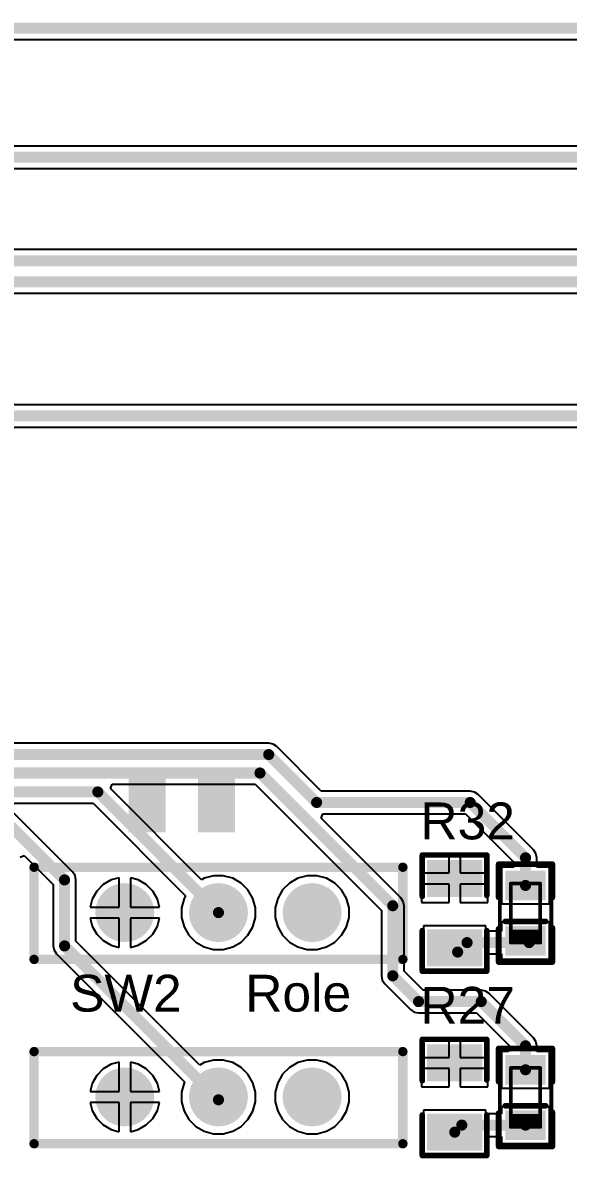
# Model space of a CAD drawing. Header units: millimetres. Extents: x 100 to 300, y 101 to 245.
# Drawn here: x 216.47 to 231.26, y 119.35 to 150.15 of the extents above; entities that cross this region are included whole.
import ezdxf

# ---------------------------------------------------------------- set-up
doc = ezdxf.new("R2010")
doc.units = ezdxf.units.MM
for name, color, linetype in [('BottomPaste', 16, 'Continuous'), ('BottomSolder', 6, 'Continuous'), ('Mechanical11', 56, 'Continuous'), ('Mechanical15', 56, 'Continuous'), ('MultiLayer', 9, 'Continuous'), ('PadHoleLayer', 156, 'Continuous'), ('TopLayer', 1, 'Continuous'), ('TopOverlay', 2, 'Continuous'), ('TopPaste', 8, 'Continuous'), ('TopSolder', 216, 'Continuous')]:
    doc.layers.add(name, color=color, linetype=linetype)
doc.styles.add('Arial', font='', dxfattribs={"height": 0.2})
doc.styles.get('Arial').set_extended_font_data('Arial')

# ---------------------------------------------------------------- blocks, each defined once
blk = doc.blocks.new('RES0805_B_22')
at = {"layer": 'BottomPaste'}
for points in [[(-1.388, 0.719), (-0.488, 0.719), (-0.488, -0.678), (-1.388, -0.678)], [(0.492, 0.719), (1.392, 0.719), (1.392, -0.678), (0.492, -0.678)]]:
    blk.add_hatch(color=16, dxfattribs=at).paths.add_polyline_path(points)
at = {"layer": 'BottomSolder'}
for points in [[(-1.438, 0.769), (-0.438, 0.769), (-0.438, -0.728), (-1.438, -0.728)], [(0.442, 0.769), (1.442, 0.769), (1.442, -0.728), (0.442, -0.728)]]:
    blk.add_hatch(color=6, dxfattribs=at).paths.add_polyline_path(points)
blk = doc.blocks.new('ESP1010_68')
at = {"layer": 'BottomSolder'}
h = blk.add_hatch(color=6, dxfattribs=at)
edge = h.paths.add_edge_path()
edge.add_arc((-2.596, -0.014), 0.8, 0, 360)
h = blk.add_hatch(color=6, dxfattribs=at)
edge = h.paths.add_edge_path()
edge.add_arc((-0.056, -0.014), 0.8, 0, 360)
h = blk.add_hatch(color=6, dxfattribs=at)
edge = h.paths.add_edge_path()
edge.add_arc((2.484, -0.014), 0.8, 0, 360)
at = {"layer": 'MultiLayer'}
h = blk.add_hatch(color=9, dxfattribs=at)
edge = h.paths.add_edge_path()
edge.add_arc((-2.596, -0.014), 0.75, 0, 360)
h = blk.add_hatch(color=9, dxfattribs=at)
edge = h.paths.add_edge_path()
edge.add_arc((-0.056, -0.014), 0.75, 0, 360)
h = blk.add_hatch(color=9, dxfattribs=at)
edge = h.paths.add_edge_path()
edge.add_arc((2.484, -0.014), 0.75, 0, 360)
at = {"layer": 'PadHoleLayer'}
h = blk.add_hatch(color=156, dxfattribs=at)
edge = h.paths.add_edge_path()
edge.add_arc((-2.596, -0.014), 0.45, 0, 360)
h = blk.add_hatch(color=156, dxfattribs=at)
edge = h.paths.add_edge_path()
edge.add_arc((-0.056, -0.014), 0.45, 0, 360)
h = blk.add_hatch(color=156, dxfattribs=at)
edge = h.paths.add_edge_path()
edge.add_arc((2.484, -0.014), 0.45, 0, 360)
at = {"layer": 'TopLayer'}
h = blk.add_hatch(color=1, dxfattribs=at)
edge = h.paths.add_edge_path()
edge.add_arc((-2.596, -0.014), 0.75, 0, 360)
h = blk.add_hatch(color=1, dxfattribs=at)
edge = h.paths.add_edge_path()
edge.add_arc((-0.056, -0.014), 0.75, 0, 360)
h = blk.add_hatch(color=1, dxfattribs=at)
edge = h.paths.add_edge_path()
edge.add_arc((2.484, -0.014), 0.75, 0, 360)
at = {"layer": 'TopSolder'}
h = blk.add_hatch(color=216, dxfattribs=at)
edge = h.paths.add_edge_path()
edge.add_arc((-2.596, -0.014), 0.8, 0, 360)
h = blk.add_hatch(color=216, dxfattribs=at)
edge = h.paths.add_edge_path()
edge.add_arc((-0.056, -0.014), 0.8, 0, 360)
h = blk.add_hatch(color=216, dxfattribs=at)
edge = h.paths.add_edge_path()
edge.add_arc((2.484, -0.014), 0.8, 0, 360)
at = {"layer": 'TopOverlay', "const_width": 0.254}
for points in [[(4.944, 1.256), (-5.056, 1.256)], [(-5.056, 1.256), (-5.056, -1.244)], [(4.944, 1.256), (4.944, -1.244)], [(4.944, -1.244), (-5.056, -1.244)]]:
    blk.add_lwpolyline(points, dxfattribs=at)
at = {"layer": 'TopOverlay', "const_width": 0.127}
for points in [[(-5.12, 1.256, 1), (-4.993, 1.256, 1)], [(-5.12, 1.256, 1), (-4.993, 1.256, 1)], [(4.88, 1.256, 1), (5.007, 1.256, 1)], [(4.88, 1.256, 1), (5.007, 1.256, 1)], [(-5.12, -1.244, 1), (-4.993, -1.244, 1)], [(-5.12, -1.244, 1), (-4.993, -1.244, 1)], [(4.88, -1.244, 1), (5.007, -1.244, 1)], [(4.88, -1.244, 1), (5.007, -1.244, 1)]]:
    blk.add_lwpolyline(points, format="xyb", close=True, dxfattribs=at)
blk = doc.blocks.new('ESP1010_69')
at = {"layer": 'BottomSolder'}
h = blk.add_hatch(color=6, dxfattribs=at)
edge = h.paths.add_edge_path()
edge.add_arc((-2.596, -0.014), 0.8, 0, 360)
h = blk.add_hatch(color=6, dxfattribs=at)
edge = h.paths.add_edge_path()
edge.add_arc((-0.056, -0.014), 0.8, 0, 360)
h = blk.add_hatch(color=6, dxfattribs=at)
edge = h.paths.add_edge_path()
edge.add_arc((2.484, -0.014), 0.8, 0, 360)
at = {"layer": 'MultiLayer'}
h = blk.add_hatch(color=9, dxfattribs=at)
edge = h.paths.add_edge_path()
edge.add_arc((-2.596, -0.014), 0.75, 0, 360)
h = blk.add_hatch(color=9, dxfattribs=at)
edge = h.paths.add_edge_path()
edge.add_arc((-0.056, -0.014), 0.75, 0, 360)
h = blk.add_hatch(color=9, dxfattribs=at)
edge = h.paths.add_edge_path()
edge.add_arc((2.484, -0.014), 0.75, 0, 360)
at = {"layer": 'PadHoleLayer'}
h = blk.add_hatch(color=156, dxfattribs=at)
edge = h.paths.add_edge_path()
edge.add_arc((-2.596, -0.014), 0.45, 0, 360)
h = blk.add_hatch(color=156, dxfattribs=at)
edge = h.paths.add_edge_path()
edge.add_arc((-0.056, -0.014), 0.45, 0, 360)
h = blk.add_hatch(color=156, dxfattribs=at)
edge = h.paths.add_edge_path()
edge.add_arc((2.484, -0.014), 0.45, 0, 360)
at = {"layer": 'TopLayer'}
h = blk.add_hatch(color=1, dxfattribs=at)
edge = h.paths.add_edge_path()
edge.add_arc((-2.596, -0.014), 0.75, 0, 360)
h = blk.add_hatch(color=1, dxfattribs=at)
edge = h.paths.add_edge_path()
edge.add_arc((-0.056, -0.014), 0.75, 0, 360)
h = blk.add_hatch(color=1, dxfattribs=at)
edge = h.paths.add_edge_path()
edge.add_arc((2.484, -0.014), 0.75, 0, 360)
at = {"layer": 'TopSolder'}
h = blk.add_hatch(color=216, dxfattribs=at)
edge = h.paths.add_edge_path()
edge.add_arc((-2.596, -0.014), 0.8, 0, 360)
h = blk.add_hatch(color=216, dxfattribs=at)
edge = h.paths.add_edge_path()
edge.add_arc((-0.056, -0.014), 0.8, 0, 360)
h = blk.add_hatch(color=216, dxfattribs=at)
edge = h.paths.add_edge_path()
edge.add_arc((2.484, -0.014), 0.8, 0, 360)
at = {"layer": 'TopOverlay', "const_width": 0.254}
for points in [[(-5.056, 1.256), (-5.056, -1.244)], [(4.944, 1.256), (-5.056, 1.256)], [(4.944, 1.256), (4.944, -1.244)], [(4.944, -1.244), (-5.056, -1.244)]]:
    blk.add_lwpolyline(points, dxfattribs=at)
at = {"layer": 'TopOverlay', "const_width": 0.127}
for points in [[(-5.12, 1.256, 1), (-4.993, 1.256, 1)], [(-5.12, 1.256, 1), (-4.993, 1.256, 1)], [(4.88, 1.256, 1), (5.007, 1.256, 1)], [(4.88, 1.256, 1), (5.007, 1.256, 1)], [(-5.12, -1.244, 1), (-4.993, -1.244, 1)], [(-5.12, -1.244, 1), (-4.993, -1.244, 1)], [(4.88, -1.244, 1), (5.007, -1.244, 1)], [(4.88, -1.244, 1), (5.007, -1.244, 1)]]:
    blk.add_lwpolyline(points, format="xyb", close=True, dxfattribs=at)
blk = doc.blocks.new('RES0805_108')
at = {"layer": 'TopLayer'}
for points in [[(-1.388, 0.678), (-0.488, 0.678), (-0.488, -0.719), (-1.388, -0.719)], [(0.492, 0.678), (1.392, 0.678), (1.392, -0.719), (0.492, -0.719)]]:
    blk.add_hatch(color=1, dxfattribs=at).paths.add_polyline_path(points)
at = {"layer": 'TopPaste'}
for points in [[(-1.388, 0.678), (-0.488, 0.678), (-0.488, -0.719), (-1.388, -0.719)], [(0.492, 0.678), (1.392, 0.678), (1.392, -0.719), (0.492, -0.719)]]:
    blk.add_hatch(color=8, dxfattribs=at).paths.add_polyline_path(points)
at = {"layer": 'TopSolder'}
for points in [[(-1.438, 0.728), (-0.438, 0.728), (-0.438, -0.769), (-1.438, -0.769)], [(0.442, 0.728), (1.442, 0.728), (1.442, -0.769), (0.442, -0.769)]]:
    blk.add_hatch(color=216, dxfattribs=at).paths.add_polyline_path(points)
at = {"layer": 'TopOverlay', "const_width": 0.15}
for points in [[(-0.475, 0.85), (-1.575, 0.85)], [(0.475, 0.85), (1.575, 0.85)], [(-1.575, -0.875), (-1.575, 0.825)], [(1.575, -0.875), (1.575, 0.825)], [(-0.45, -0.9), (-1.575, -0.9)], [(1.575, -0.9), (0.475, -0.9)]]:
    blk.add_lwpolyline(points, dxfattribs=at)
at = {"layer": 'TopOverlay', "const_width": 0.075}
for points in [[(-1.613, 0.85, 1), (-1.538, 0.85, 1)], [(-0.513, 0.85, 1), (-0.438, 0.85, 1)], [(0.437, 0.85, 1), (0.513, 0.85, 1)], [(1.538, 0.85, 1), (1.613, 0.85, 1)], [(-1.613, 0.825, 1), (-1.538, 0.825, 1)], [(1.538, 0.825, 1), (1.613, 0.825, 1)], [(-1.613, -0.875, 1), (-1.538, -0.875, 1)], [(-1.613, -0.9, 1), (-1.538, -0.9, 1)], [(-0.487, -0.9, 1), (-0.412, -0.9, 1)], [(0.437, -0.9, 1), (0.513, -0.9, 1)], [(1.538, -0.875, 1), (1.613, -0.875, 1)], [(1.538, -0.9, 1), (1.613, -0.9, 1)]]:
    blk.add_lwpolyline(points, format="xyb", close=True, dxfattribs=at)
blk = doc.blocks.new('RES0805_112')
at = {"layer": 'TopLayer'}
for points in [[(-1.388, 0.678), (-0.488, 0.678), (-0.488, -0.719), (-1.388, -0.719)], [(0.492, 0.678), (1.392, 0.678), (1.392, -0.719), (0.492, -0.719)]]:
    blk.add_hatch(color=1, dxfattribs=at).paths.add_polyline_path(points)
at = {"layer": 'TopPaste'}
for points in [[(-1.388, 0.678), (-0.488, 0.678), (-0.488, -0.719), (-1.388, -0.719)], [(0.492, 0.678), (1.392, 0.678), (1.392, -0.719), (0.492, -0.719)]]:
    blk.add_hatch(color=8, dxfattribs=at).paths.add_polyline_path(points)
at = {"layer": 'TopSolder'}
for points in [[(-1.438, 0.728), (-0.438, 0.728), (-0.438, -0.769), (-1.438, -0.769)], [(0.442, 0.728), (1.442, 0.728), (1.442, -0.769), (0.442, -0.769)]]:
    blk.add_hatch(color=216, dxfattribs=at).paths.add_polyline_path(points)
at = {"layer": 'TopOverlay', "const_width": 0.15}
for points in [[(-0.475, 0.85), (-1.575, 0.85)], [(1.575, 0.85), (0.475, 0.85)], [(-1.575, -0.875), (-1.575, 0.825)], [(1.575, -0.875), (1.575, 0.825)], [(-0.45, -0.9), (-1.575, -0.9)], [(1.575, -0.9), (0.475, -0.9)]]:
    blk.add_lwpolyline(points, dxfattribs=at)
at = {"layer": 'TopOverlay', "const_width": 0.075}
for points in [[(-1.613, 0.85, 1), (-1.538, 0.85, 1)], [(-0.513, 0.85, 1), (-0.437, 0.85, 1)], [(0.437, 0.85, 1), (0.513, 0.85, 1)], [(1.538, 0.85, 1), (1.613, 0.85, 1)], [(-1.613, 0.825, 1), (-1.538, 0.825, 1)], [(1.538, 0.825, 1), (1.613, 0.825, 1)], [(-1.613, -0.875, 1), (-1.538, -0.875, 1)], [(-1.613, -0.9, 1), (-1.538, -0.9, 1)], [(-0.487, -0.9, 1), (-0.412, -0.9, 1)], [(0.437, -0.9, 1), (0.513, -0.9, 1)], [(1.538, -0.875, 1), (1.613, -0.875, 1)], [(1.538, -0.9, 1), (1.613, -0.9, 1)]]:
    blk.add_lwpolyline(points, format="xyb", close=True, dxfattribs=at)
blk = doc.blocks.new('LED0603_WHITE_144')
at = {"layer": 'TopLayer'}
for points in [[(-1.1, 0.5), (-0.4, 0.5), (-0.4, -0.5), (-1.1, -0.5)], [(0.4, 0.5), (1.1, 0.5), (1.1, -0.5), (0.4, -0.5)]]:
    blk.add_hatch(color=1, dxfattribs=at).paths.add_polyline_path(points)
at = {"layer": 'TopPaste'}
for points in [[(-1.1, 0.5), (-0.4, 0.5), (-0.4, -0.5), (-1.1, -0.5)], [(0.4, 0.5), (1.1, 0.5), (1.1, -0.5), (0.4, -0.5)]]:
    blk.add_hatch(color=8, dxfattribs=at).paths.add_polyline_path(points)
at = {"layer": 'TopSolder'}
for points in [[(-1.15, 0.55), (-0.35, 0.55), (-0.35, -0.55), (-1.15, -0.55)], [(0.35, 0.55), (1.15, 0.55), (1.15, -0.55), (0.35, -0.55)]]:
    blk.add_hatch(color=216, dxfattribs=at).paths.add_polyline_path(points)
at = {"layer": 'Mechanical11', "const_width": 0.1}
for points in [[(-1.3, 0.7), (-1.3, -0.7)], [(-1.3, 0.7), (1.3, 0.7)], [(1.3, 0.7), (1.3, -0.7)], [(-1.3, -0.7), (1.3, -0.7)]]:
    blk.add_lwpolyline(points, dxfattribs=at)
at = {"layer": 'Mechanical11', "const_width": 0.05}
for points in [[(-1.325, 0.7, 1), (-1.275, 0.7, 1)], [(-1.325, 0.7, 1), (-1.275, 0.7, 1)], [(1.275, 0.7, 1), (1.325, 0.7, 1)], [(1.275, 0.7, 1), (1.325, 0.7, 1)], [(-1.325, -0.7, 1), (-1.275, -0.7, 1)], [(-1.325, -0.7, 1), (-1.275, -0.7, 1)], [(1.275, -0.7, 1), (1.325, -0.7, 1)], [(1.275, -0.7, 1), (1.325, -0.7, 1)]]:
    blk.add_lwpolyline(points, format="xyb", close=True, dxfattribs=at)
at = {"layer": 'Mechanical15', "const_width": 0.1}
for points in [[(-0.8, 0.4), (-0.8, -0.4)], [(-0.8, 0.4), (0.8, 0.4)], [(-0.7, 0.4), (-0.7, -0.4)], [(-0.6, 0.4), (-0.6, -0.4)], [(-0.5, 0.4), (-0.5, -0.4)], [(0.8, 0.4), (0.8, -0.4)], [(-0.8, -0.4), (0.8, -0.4)]]:
    blk.add_lwpolyline(points, dxfattribs=at)
at = {"layer": 'Mechanical15', "const_width": 0.05}
for points in [[(-0.825, 0.4, 1), (-0.775, 0.4, 1)], [(-0.825, 0.4, 1), (-0.775, 0.4, 1)], [(-0.725, 0.4, 1), (-0.675, 0.4, 1)], [(-0.625, 0.4, 1), (-0.575, 0.4, 1)], [(-0.525, 0.4, 1), (-0.475, 0.4, 1)], [(0.775, 0.4, 1), (0.825, 0.4, 1)], [(0.775, 0.4, 1), (0.825, 0.4, 1)], [(-0.825, -0.4, 1), (-0.775, -0.4, 1)], [(-0.825, -0.4, 1), (-0.775, -0.4, 1)], [(-0.725, -0.4, 1), (-0.675, -0.4, 1)], [(-0.625, -0.4, 1), (-0.575, -0.4, 1)], [(-0.525, -0.4, 1), (-0.475, -0.4, 1)], [(0.775, -0.4, 1), (0.825, -0.4, 1)], [(0.775, -0.4, 1), (0.825, -0.4, 1)]]:
    blk.add_lwpolyline(points, format="xyb", close=True, dxfattribs=at)
at = {"layer": 'TopOverlay', "const_width": 0.15}
for points in [[(-1.33, 0.73), (-0.425, 0.73)], [(-1.33, 0.73), (-1.33, -0.73)], [(-0.225, 0.55), (-0.225, -0.55)], [(0.425, 0.73), (1.33, 0.73)], [(1.33, 0.73), (1.33, -0.73)], [(-1.33, -0.73), (-0.4, -0.73)], [(0.425, -0.73), (1.33, -0.73)]]:
    blk.add_lwpolyline(points, dxfattribs=at)
at = {"layer": 'TopOverlay', "const_width": 0.075}
for points in [[(-1.367, 0.73, 1), (-1.292, 0.73, 1)], [(-1.367, 0.73, 1), (-1.292, 0.73, 1)], [(-0.463, 0.73, 1), (-0.387, 0.73, 1)], [(-0.263, 0.55, 1), (-0.188, 0.55, 1)], [(0.387, 0.73, 1), (0.463, 0.73, 1)], [(1.293, 0.73, 1), (1.368, 0.73, 1)], [(1.293, 0.73, 1), (1.368, 0.73, 1)], [(-0.263, -0.55, 1), (-0.188, -0.55, 1)], [(-1.367, -0.73, 1), (-1.292, -0.73, 1)], [(-1.367, -0.73, 1), (-1.292, -0.73, 1)], [(-0.437, -0.73, 1), (-0.362, -0.73, 1)], [(0.387, -0.73, 1), (0.463, -0.73, 1)], [(1.293, -0.73, 1), (1.368, -0.73, 1)], [(1.293, -0.73, 1), (1.368, -0.73, 1)]]:
    blk.add_lwpolyline(points, format="xyb", close=True, dxfattribs=at)
blk = doc.blocks.new('LED0603_WHITE_148')
at = {"layer": 'TopLayer'}
for points in [[(-1.1, 0.5), (-0.4, 0.5), (-0.4, -0.5), (-1.1, -0.5)], [(0.4, 0.5), (1.1, 0.5), (1.1, -0.5), (0.4, -0.5)]]:
    blk.add_hatch(color=1, dxfattribs=at).paths.add_polyline_path(points)
at = {"layer": 'TopPaste'}
for points in [[(-1.1, 0.5), (-0.4, 0.5), (-0.4, -0.5), (-1.1, -0.5)], [(0.4, 0.5), (1.1, 0.5), (1.1, -0.5), (0.4, -0.5)]]:
    blk.add_hatch(color=8, dxfattribs=at).paths.add_polyline_path(points)
at = {"layer": 'TopSolder'}
for points in [[(-1.15, 0.55), (-0.35, 0.55), (-0.35, -0.55), (-1.15, -0.55)], [(0.35, 0.55), (1.15, 0.55), (1.15, -0.55), (0.35, -0.55)]]:
    blk.add_hatch(color=216, dxfattribs=at).paths.add_polyline_path(points)
at = {"layer": 'Mechanical11', "const_width": 0.1}
for points in [[(-1.3, 0.7), (-1.3, -0.7)], [(-1.3, 0.7), (1.3, 0.7)], [(1.3, 0.7), (1.3, -0.7)], [(-1.3, -0.7), (1.3, -0.7)]]:
    blk.add_lwpolyline(points, dxfattribs=at)
at = {"layer": 'Mechanical11', "const_width": 0.05}
for points in [[(-1.325, 0.7, 1), (-1.275, 0.7, 1)], [(-1.325, 0.7, 1), (-1.275, 0.7, 1)], [(1.275, 0.7, 1), (1.325, 0.7, 1)], [(1.275, 0.7, 1), (1.325, 0.7, 1)], [(-1.325, -0.7, 1), (-1.275, -0.7, 1)], [(-1.325, -0.7, 1), (-1.275, -0.7, 1)], [(1.275, -0.7, 1), (1.325, -0.7, 1)], [(1.275, -0.7, 1), (1.325, -0.7, 1)]]:
    blk.add_lwpolyline(points, format="xyb", close=True, dxfattribs=at)
at = {"layer": 'Mechanical15', "const_width": 0.1}
for points in [[(-0.8, 0.4), (-0.8, -0.4)], [(-0.8, 0.4), (0.8, 0.4)], [(-0.7, 0.4), (-0.7, -0.4)], [(-0.6, 0.4), (-0.6, -0.4)], [(-0.5, 0.4), (-0.5, -0.4)], [(0.8, 0.4), (0.8, -0.4)], [(-0.8, -0.4), (0.8, -0.4)]]:
    blk.add_lwpolyline(points, dxfattribs=at)
at = {"layer": 'Mechanical15', "const_width": 0.05}
for points in [[(-0.825, 0.4, 1), (-0.775, 0.4, 1)], [(-0.825, 0.4, 1), (-0.775, 0.4, 1)], [(-0.725, 0.4, 1), (-0.675, 0.4, 1)], [(-0.625, 0.4, 1), (-0.575, 0.4, 1)], [(-0.525, 0.4, 1), (-0.475, 0.4, 1)], [(0.775, 0.4, 1), (0.825, 0.4, 1)], [(0.775, 0.4, 1), (0.825, 0.4, 1)], [(-0.825, -0.4, 1), (-0.775, -0.4, 1)], [(-0.825, -0.4, 1), (-0.775, -0.4, 1)], [(-0.725, -0.4, 1), (-0.675, -0.4, 1)], [(-0.625, -0.4, 1), (-0.575, -0.4, 1)], [(-0.525, -0.4, 1), (-0.475, -0.4, 1)], [(0.775, -0.4, 1), (0.825, -0.4, 1)], [(0.775, -0.4, 1), (0.825, -0.4, 1)]]:
    blk.add_lwpolyline(points, format="xyb", close=True, dxfattribs=at)
at = {"layer": 'TopOverlay', "const_width": 0.15}
for points in [[(-1.33, 0.73), (-0.425, 0.73)], [(-1.33, 0.73), (-1.33, -0.73)], [(-0.225, 0.55), (-0.225, -0.55)], [(0.425, 0.73), (1.33, 0.73)], [(1.33, 0.73), (1.33, -0.73)], [(-1.33, -0.73), (-0.4, -0.73)], [(0.425, -0.73), (1.33, -0.73)]]:
    blk.add_lwpolyline(points, dxfattribs=at)
at = {"layer": 'TopOverlay', "const_width": 0.075}
for points in [[(-1.367, 0.73, 1), (-1.292, 0.73, 1)], [(-1.367, 0.73, 1), (-1.292, 0.73, 1)], [(-0.463, 0.73, 1), (-0.387, 0.73, 1)], [(-0.263, 0.55, 1), (-0.188, 0.55, 1)], [(0.387, 0.73, 1), (0.463, 0.73, 1)], [(1.293, 0.73, 1), (1.368, 0.73, 1)], [(1.293, 0.73, 1), (1.368, 0.73, 1)], [(-0.263, -0.55, 1), (-0.188, -0.55, 1)], [(-1.367, -0.73, 1), (-1.292, -0.73, 1)], [(-1.367, -0.73, 1), (-1.292, -0.73, 1)], [(-0.437, -0.73, 1), (-0.362, -0.73, 1)], [(0.387, -0.73, 1), (0.463, -0.73, 1)], [(1.293, -0.73, 1), (1.368, -0.73, 1)], [(1.293, -0.73, 1), (1.368, -0.73, 1)]]:
    blk.add_lwpolyline(points, format="xyb", close=True, dxfattribs=at)

msp = doc.modelspace()

# ---------------------------------------------------------------- linework, layer by layer
at = {"layer": 'TopLayer'}
for p, q in [((209.476, 149.694), (236.2, 149.694)), ((240.473, 146.806), (210.295, 146.806)), ((210.06, 146.194), (240.482, 146.194)), ((238.464, 143.997), (210.521, 143.997)), ((210.554, 142.819), (238.785, 142.819)), ((235.957, 139.79), (212.094, 139.79)), ((212.094, 139.178), (236.084, 139.178)), ((223.136, 130.606), (212.463, 130.606)), ((223.253, 130.583), (223.136, 130.606)), ((223.136, 130.606), (223.136, 130.606)), ((223.353, 130.516), (223.253, 130.583)), ((224.563, 129.306), (223.353, 130.516)), ((218.844, 129.377), (218.892, 129.494)), ((221.316, 126.904), (218.844, 129.377)), ((218.892, 129.494), (222.773, 129.494)), ((222.773, 129.494), (226.194, 126.073)), ((228.6, 129.306), (224.563, 129.306)), ((228.717, 129.283), (228.6, 129.306)), ((228.6, 129.306), (228.6, 129.306)), ((228.816, 129.216), (228.717, 129.283)), ((230.316, 127.716), (228.816, 129.216)), ((217.816, 127.116), (216.07, 128.862)), ((216.119, 128.98), (218.375, 128.98)), ((218.375, 128.98), (220.883, 126.472)), ((224.556, 128.577), (224.604, 128.694)), ((226.716, 126.416), (224.556, 128.577)), ((224.604, 128.694), (228.473, 128.694)), ((228.473, 128.694), (229.79, 127.377)), ((216.398, 127.518), (216.505, 127.562)), ((216.505, 127.562), (217.294, 126.773)), ((228.03, 127.588), (227.281, 127.588)), ((227.281, 127.588), (227.281, 127.088)), ((228.03, 127.088), (228.03, 127.588)), ((229.078, 127.588), (228.33, 127.588)), ((228.33, 127.588), (228.33, 127.088)), ((229.078, 127.088), (229.078, 127.588)), ((230.383, 127.617), (230.316, 127.716)), ((230.406, 127.5), (230.383, 127.617)), ((229.785, 127.25), (229.45, 127.25)), ((229.45, 127.25), (229.45, 126.25)), ((229.79, 127.377), (229.785, 127.25)), ((230.406, 127.25), (230.406, 127.5)), ((230.75, 127.25), (230.406, 127.25)), ((230.75, 126.25), (230.75, 127.25)), ((217.883, 127.017), (217.816, 127.116)), ((217.906, 126.9), (217.883, 127.017)), ((217.906, 125.237), (217.906, 126.9)), ((217.906, 126.9), (217.906, 126.9)), ((218.867, 126.899), (218.65, 126.774)), ((219.084, 126.957), (218.867, 126.899)), ((219.084, 126.164), (219.084, 126.957)), ((219.6, 126.899), (219.384, 126.957)), ((219.384, 126.957), (219.384, 126.164)), ((219.817, 126.774), (219.6, 126.899)), ((221.388, 126.946), (221.316, 126.904)), ((221.642, 127.014), (221.388, 126.946)), ((221.905, 127.014), (221.642, 127.014)), ((222.16, 126.946), (221.905, 127.014)), ((222.388, 126.814), (222.16, 126.946)), ((223.928, 126.946), (223.7, 126.814)), ((224.182, 127.014), (223.928, 126.946)), ((224.445, 127.014), (224.182, 127.014)), ((224.7, 126.946), (224.445, 127.014)), ((224.928, 126.814), (224.7, 126.946)), ((227.281, 127.088), (228.03, 127.088)), ((228.33, 127.088), (229.078, 127.088)), ((217.294, 126.773), (217.294, 125.11)), ((218.474, 126.597), (218.349, 126.381)), ((218.65, 126.774), (218.474, 126.597)), ((219.994, 126.597), (219.817, 126.774)), ((220.119, 126.381), (219.994, 126.597)), ((222.574, 126.628), (222.388, 126.814)), ((222.706, 126.4), (222.574, 126.628)), ((223.514, 126.628), (223.382, 126.4)), ((223.7, 126.814), (223.514, 126.628)), ((225.114, 126.628), (224.928, 126.814)), ((225.246, 126.4), (225.114, 126.628)), ((228.03, 126.788), (227.281, 126.788)), ((227.281, 126.788), (227.281, 126.288)), ((228.03, 126.288), (228.03, 126.788)), ((229.078, 126.788), (228.33, 126.788)), ((228.33, 126.788), (228.33, 126.288)), ((229.078, 126.288), (229.078, 126.788)), ((218.349, 126.381), (218.29, 126.164)), ((220.177, 126.164), (220.119, 126.381)), ((220.842, 126.4), (220.774, 126.146)), ((220.883, 126.472), (220.842, 126.4)), ((222.774, 126.146), (222.706, 126.4)), ((223.382, 126.4), (223.314, 126.146)), ((225.314, 126.146), (225.246, 126.4)), ((226.783, 126.317), (226.716, 126.416)), ((226.716, 126.416), (226.716, 126.416)), ((226.806, 126.2), (226.783, 126.317)), ((227.281, 126.288), (228.03, 126.288)), ((228.33, 126.288), (229.078, 126.288)), ((218.29, 126.164), (219.084, 126.164)), ((219.384, 126.164), (220.177, 126.164)), ((220.774, 126.146), (220.774, 125.882)), ((222.774, 125.882), (222.774, 126.146)), ((223.314, 126.146), (223.314, 125.882)), ((225.314, 125.882), (225.314, 126.146)), ((226.194, 126.073), (226.194, 124.3)), ((226.806, 124.427), (226.806, 126.2)), ((226.806, 126.2), (226.806, 126.2)), ((229.45, 126.25), (230.75, 126.25)), ((219.084, 125.864), (218.29, 125.864)), ((218.29, 125.864), (218.349, 125.647)), ((219.084, 125.071), (219.084, 125.864)), ((220.177, 125.864), (219.384, 125.864)), ((219.384, 125.864), (219.384, 125.071)), ((220.119, 125.647), (220.177, 125.864)), ((220.774, 125.882), (220.842, 125.628)), ((222.706, 125.628), (222.774, 125.882)), ((223.314, 125.882), (223.382, 125.628)), ((225.246, 125.628), (225.314, 125.882)), ((230.75, 125.75), (229.45, 125.75)), ((229.45, 125.75), (229.45, 125.506)), ((230.75, 124.75), (230.75, 125.75)), ((218.349, 125.647), (218.474, 125.431)), ((218.474, 125.431), (218.65, 125.254)), ((219.817, 125.254), (219.994, 125.431)), ((219.994, 125.431), (220.119, 125.647)), ((220.842, 125.628), (220.974, 125.4)), ((220.974, 125.4), (221.16, 125.214)), ((222.388, 125.214), (222.574, 125.4)), ((222.574, 125.4), (222.706, 125.628)), ((223.382, 125.628), (223.514, 125.4)), ((223.514, 125.4), (223.7, 125.214)), ((224.928, 125.214), (225.114, 125.4)), ((225.114, 125.4), (225.246, 125.628)), ((229.028, 125.658), (227.331, 125.658)), ((227.331, 125.658), (227.331, 124.458)), ((229.028, 125.506), (229.028, 125.658)), ((229.45, 125.506), (229.028, 125.506)), ((217.294, 125.11), (217.294, 125.11)), ((217.294, 125.11), (217.317, 124.993)), ((221.267, 121.876), (217.906, 125.237)), ((218.65, 125.254), (218.867, 125.129)), ((218.867, 125.129), (219.084, 125.071)), ((219.384, 125.071), (219.6, 125.129)), ((219.6, 125.129), (219.817, 125.254)), ((221.16, 125.214), (221.388, 125.082)), ((221.388, 125.082), (221.642, 125.014)), ((221.905, 125.014), (222.16, 125.082)), ((222.16, 125.082), (222.388, 125.214)), ((223.7, 125.214), (223.928, 125.082)), ((223.928, 125.082), (224.182, 125.014)), ((224.445, 125.014), (224.7, 125.082)), ((224.7, 125.082), (224.928, 125.214)), ((217.317, 124.993), (217.384, 124.894)), ((217.384, 124.894), (220.855, 121.423)), ((221.642, 125.014), (221.905, 125.014)), ((224.182, 125.014), (224.445, 125.014)), ((229.028, 124.458), (229.028, 124.894)), ((229.028, 124.894), (229.45, 124.894)), ((229.45, 124.894), (229.45, 124.75)), ((229.45, 124.75), (230.75, 124.75)), ((227.331, 124.458), (229.028, 124.458)), ((226.194, 124.3), (226.194, 124.3)), ((226.194, 124.3), (226.217, 124.183)), ((226.217, 124.183), (226.284, 124.084)), ((227.327, 123.906), (226.806, 124.427)), ((226.284, 124.084), (226.984, 123.384)), ((228.9, 123.906), (227.327, 123.906)), ((229.017, 123.883), (228.9, 123.906)), ((228.9, 123.906), (228.9, 123.906)), ((229.116, 123.816), (229.017, 123.883)), ((230.316, 122.616), (229.116, 123.816)), ((226.984, 123.384), (226.984, 123.384)), ((226.984, 123.384), (227.083, 123.317)), ((227.083, 123.317), (227.2, 123.294)), ((227.2, 123.294), (227.2, 123.294)), ((227.2, 123.294), (228.773, 123.294)), ((228.773, 123.294), (229.69, 122.377)), ((228.03, 122.588), (227.281, 122.588)), ((227.281, 122.588), (227.281, 122.088)), ((228.03, 122.088), (228.03, 122.588)), ((229.078, 122.588), (228.33, 122.588)), ((228.33, 122.588), (228.33, 122.088)), ((229.078, 122.088), (229.078, 122.588)), ((230.383, 122.517), (230.316, 122.616)), ((229.69, 122.377), (229.638, 122.25)), ((230.406, 122.4), (230.383, 122.517)), ((230.406, 122.25), (230.406, 122.4)), ((230.406, 122.4), (230.406, 122.4)), ((221.642, 122.014), (221.388, 121.946)), ((221.905, 122.014), (221.642, 122.014)), ((222.16, 121.946), (221.905, 122.014)), ((224.182, 122.014), (223.928, 121.946)), ((224.445, 122.014), (224.182, 122.014)), ((224.7, 121.946), (224.445, 122.014)), ((227.281, 122.088), (228.03, 122.088)), ((228.33, 122.088), (229.078, 122.088)), ((229.638, 122.25), (229.45, 122.25)), ((229.45, 122.25), (229.45, 121.25)), ((230.75, 122.25), (230.406, 122.25)), ((230.75, 121.25), (230.75, 122.25)), ((218.65, 121.774), (218.474, 121.597)), ((218.867, 121.899), (218.65, 121.774)), ((219.084, 121.957), (218.867, 121.899)), ((219.084, 121.164), (219.084, 121.957)), ((219.6, 121.899), (219.384, 121.957)), ((219.384, 121.957), (219.384, 121.164)), ((219.817, 121.774), (219.6, 121.899)), ((219.994, 121.597), (219.817, 121.774)), ((221.388, 121.946), (221.267, 121.876)), ((222.388, 121.814), (222.16, 121.946)), ((222.574, 121.628), (222.388, 121.814)), ((223.7, 121.814), (223.514, 121.628)), ((223.928, 121.946), (223.7, 121.814)), ((224.928, 121.814), (224.7, 121.946)), ((225.114, 121.628), (224.928, 121.814)), ((228.03, 121.788), (227.281, 121.788)), ((227.281, 121.788), (227.281, 121.288)), ((228.03, 121.288), (228.03, 121.788)), ((229.078, 121.788), (228.33, 121.788)), ((228.33, 121.788), (228.33, 121.288)), ((229.078, 121.288), (229.078, 121.788)), ((218.349, 121.381), (218.29, 121.164)), ((218.474, 121.597), (218.349, 121.381)), ((220.119, 121.381), (219.994, 121.597)), ((220.177, 121.164), (220.119, 121.381)), ((220.842, 121.4), (220.774, 121.146)), ((220.855, 121.423), (220.842, 121.4)), ((222.706, 121.4), (222.574, 121.628)), ((222.774, 121.146), (222.706, 121.4)), ((223.382, 121.4), (223.314, 121.146)), ((223.514, 121.628), (223.382, 121.4)), ((225.246, 121.4), (225.114, 121.628)), ((225.314, 121.146), (225.246, 121.4)), ((218.29, 121.164), (219.084, 121.164)), ((219.384, 121.164), (220.177, 121.164)), ((220.774, 121.146), (220.774, 120.882)), ((222.774, 120.882), (222.774, 121.146)), ((223.314, 121.146), (223.314, 120.882)), ((225.314, 120.882), (225.314, 121.146)), ((227.281, 121.288), (228.03, 121.288)), ((228.33, 121.288), (229.078, 121.288)), ((229.45, 121.25), (230.75, 121.25)), ((219.084, 120.864), (218.29, 120.864)), ((218.29, 120.864), (218.349, 120.647)), ((219.084, 120.071), (219.084, 120.864)), ((220.177, 120.864), (219.384, 120.864)), ((219.384, 120.864), (219.384, 120.071)), ((220.119, 120.647), (220.177, 120.864)), ((220.774, 120.882), (220.842, 120.628)), ((222.706, 120.628), (222.774, 120.882)), ((223.314, 120.882), (223.382, 120.628)), ((225.246, 120.628), (225.314, 120.882)), ((230.75, 120.75), (229.45, 120.75)), ((229.45, 120.75), (229.45, 120.556)), ((230.75, 119.75), (230.75, 120.75)), ((218.349, 120.647), (218.474, 120.431)), ((218.474, 120.431), (218.65, 120.254)), ((219.817, 120.254), (219.994, 120.431)), ((219.994, 120.431), (220.119, 120.647)), ((220.842, 120.628), (220.974, 120.4)), ((222.574, 120.4), (222.706, 120.628)), ((223.382, 120.628), (223.514, 120.4)), ((225.114, 120.4), (225.246, 120.628)), ((229.028, 120.658), (227.331, 120.658)), ((227.331, 120.658), (227.331, 119.458)), ((229.028, 120.556), (229.028, 120.658)), ((229.45, 120.556), (229.028, 120.556)), ((218.65, 120.254), (218.867, 120.129)), ((218.867, 120.129), (219.084, 120.071)), ((219.384, 120.071), (219.6, 120.129)), ((219.6, 120.129), (219.817, 120.254)), ((220.974, 120.4), (221.16, 120.214)), ((221.16, 120.214), (221.388, 120.082)), ((222.16, 120.082), (222.388, 120.214)), ((222.388, 120.214), (222.574, 120.4)), ((223.514, 120.4), (223.7, 120.214)), ((223.7, 120.214), (223.928, 120.082)), ((224.7, 120.082), (224.928, 120.214)), ((224.928, 120.214), (225.114, 120.4)), ((221.388, 120.082), (221.642, 120.014)), ((221.642, 120.014), (221.905, 120.014)), ((221.905, 120.014), (222.16, 120.082)), ((223.928, 120.082), (224.182, 120.014)), ((224.182, 120.014), (224.445, 120.014)), ((224.445, 120.014), (224.7, 120.082)), ((229.028, 119.458), (229.028, 119.944)), ((229.028, 119.944), (229.45, 119.944)), ((229.45, 119.944), (229.45, 119.75)), ((229.45, 119.75), (230.75, 119.75)), ((227.331, 119.458), (229.028, 119.458))]:
    msp.add_line(p, q, dxfattribs=at)
at = {"layer": 'TopLayer', "const_width": 0.3}
for points in [[(209.35, 150), (236.2, 150)], [(210.06, 146.5), (240.6, 146.5)], [(210.394, 143.691), (238.591, 143.691)], [(210.253, 143.125), (238.785, 143.125)], [(211.551, 139.484), (236.084, 139.484)], [(211.057, 130.3), (223.136, 130.3)], [(223.136, 130.3), (224.436, 129)], [(210.143, 129.8), (222.9, 129.8)], [(222.9, 129.8), (226.5, 126.2)], [(209.95, 129.286), (218.502, 129.286)], [(218.502, 129.286), (221.774, 126.014)], [(224.436, 129), (228.6, 129)], [(228.6, 129), (230.1, 127.5)], [(215.664, 128.836), (217.6, 126.9)], [(230.1, 126.75), (230.1, 127.5)], [(217.6, 125.11), (217.6, 126.9)], [(226.5, 124.3), (226.5, 126.2)], [(217.6, 125.11), (221.774, 120.936)], [(228.26, 124.944), (228.515, 125.2)], [(228.515, 125.2), (230.2, 125.2)], [(226.5, 124.3), (227.2, 123.6)], [(227.2, 123.6), (228.9, 123.6)], [(228.9, 123.6), (230.1, 122.4)], [(230.1, 121.75), (230.1, 122.4)], [(228.18, 120.058), (228.372, 120.25)], [(228.372, 120.25), (230.1, 120.25)]]:
    msp.add_lwpolyline(points, dxfattribs=at)
at = {"layer": 'TopLayer', "const_width": 0.15}
for points in [[(223.061, 130.3, 1), (223.211, 130.3, 1)], [(223.061, 130.3, 1), (223.211, 130.3, 1)], [(222.825, 129.8, 1), (222.975, 129.8, 1)], [(222.825, 129.8, 1), (222.975, 129.8, 1)], [(218.427, 129.286, 1), (218.577, 129.286, 1)], [(218.427, 129.286, 1), (218.577, 129.286, 1)], [(224.361, 129, 1), (224.511, 129, 1)], [(224.361, 129, 1), (224.511, 129, 1)], [(228.525, 129, 1), (228.675, 129, 1)], [(228.525, 129, 1), (228.675, 129, 1)], [(230.025, 127.5, 1), (230.175, 127.5, 1)], [(230.025, 127.5, 1), (230.175, 127.5, 1)], [(217.525, 126.9, 1), (217.675, 126.9, 1)], [(217.525, 126.9, 1), (217.675, 126.9, 1)], [(230.025, 126.75, 1), (230.175, 126.75, 1)], [(226.425, 126.2, 1), (226.575, 126.2, 1)], [(226.425, 126.2, 1), (226.575, 126.2, 1)], [(221.699, 126.014, 1), (221.849, 126.014, 1)], [(217.525, 125.11, 1), (217.675, 125.11, 1)], [(217.525, 125.11, 1), (217.675, 125.11, 1)], [(228.185, 124.944, 1), (228.335, 124.944, 1)], [(228.44, 125.2, 1), (228.59, 125.2, 1)], [(228.44, 125.2, 1), (228.59, 125.2, 1)], [(230.125, 125.2, 1), (230.275, 125.2, 1)], [(226.425, 124.3, 1), (226.575, 124.3, 1)], [(226.425, 124.3, 1), (226.575, 124.3, 1)], [(227.125, 123.6, 1), (227.275, 123.6, 1)], [(227.125, 123.6, 1), (227.275, 123.6, 1)], [(228.825, 123.6, 1), (228.975, 123.6, 1)], [(228.825, 123.6, 1), (228.975, 123.6, 1)], [(230.025, 122.4, 1), (230.175, 122.4, 1)], [(230.025, 122.4, 1), (230.175, 122.4, 1)], [(230.025, 121.75, 1), (230.175, 121.75, 1)], [(221.699, 120.936, 1), (221.849, 120.936, 1)], [(228.105, 120.058, 1), (228.255, 120.058, 1)], [(228.297, 120.25, 1), (228.447, 120.25, 1)], [(228.297, 120.25, 1), (228.447, 120.25, 1)], [(230.025, 120.25, 1), (230.175, 120.25, 1)]]:
    msp.add_lwpolyline(points, format="xyb", close=True, dxfattribs=at)

# ---------------------------------------------------------------- block references
msp.add_blockref('RES0805_B_22', (220.778, 128.92))
for name, p, rotation in [('RES0805_108', (228.2, 126), 270), ('ESP1010_69', (221.717, 126), 180), ('LED0603_WHITE_144', (230.1, 126), 90), ('RES0805_112', (228.2, 121), 270), ('ESP1010_68', (221.717, 121), 180), ('LED0603_WHITE_148', (230.1, 121), 90)]:
    msp.add_blockref(name, p, dxfattribs=dict(rotation=rotation))

# ---------------------------------------------------------------- texts
at = {"layer": 'TopOverlay', "style": 'Arial'}
for s, p in [('R32', (227.25, 128)), ('SW2', (217.75, 123.328)), ('Role', (222.5, 123.328)), ('R27', (227.25, 123))]:
    msp.add_text(s, height=1, dxfattribs=at).set_placement(p)

doc.saveas('drawing.dxf')
